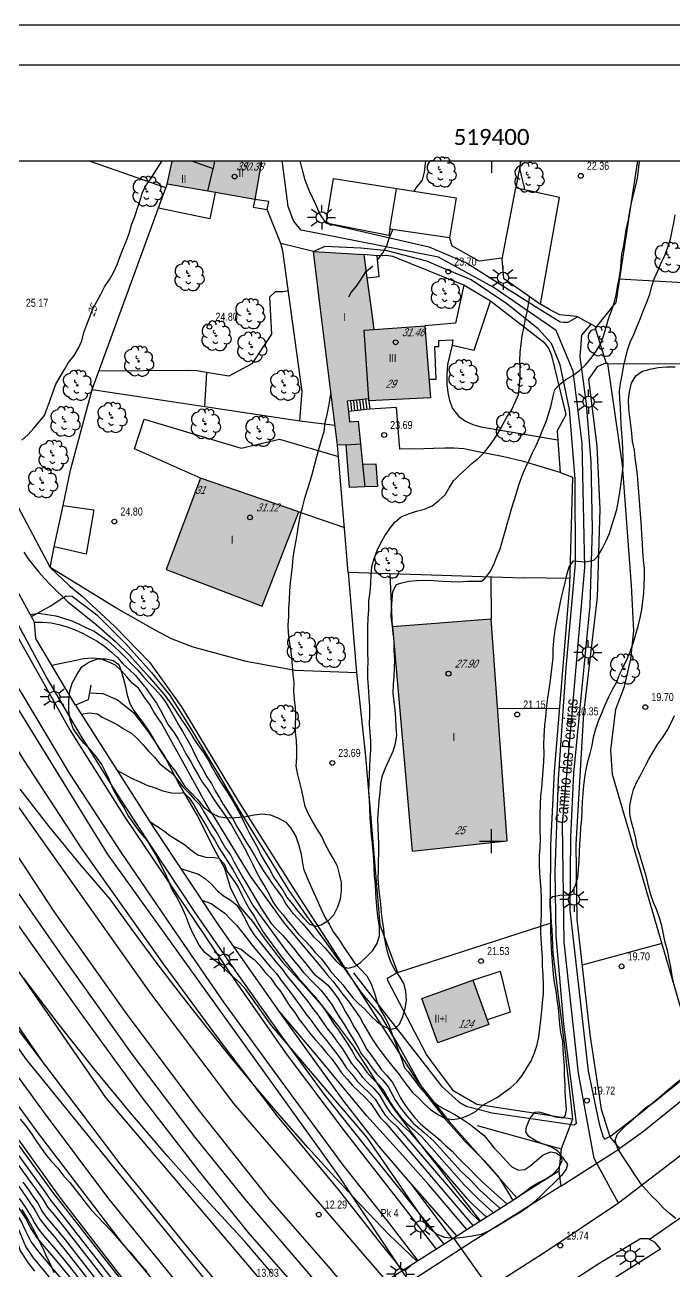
# Model space of a CAD drawing. Header units: millimetres. Extents: x 0 to 759000, y 0 to 594000.
# Drawn here: x 303104 to 384265, y 438301 to 594000 of the extents above; entities that cross this region are included whole.
import ezdxf
from ezdxf.enums import TextEntityAlignment as Align

# ---------------------------------------------------------------- set-up
doc = ezdxf.new("R2010")
doc.units = ezdxf.units.MM
doc.header["$LTSCALE"] = 0.05
doc.layers.get('0').update_dxf_attribs({"color": 250})
doc.styles.add('Legend', font='calibri.ttf')
doc.styles.get("Standard").update_dxf_attribs({"font": 'arial.ttf'})

# ---------------------------------------------------------------- blocks, each defined once
blk = doc.blocks.new('COTAP')
at = {"color": 0}
blk.add_circle((0, 0), 0.3, dxfattribs=at)
blk = doc.blocks.new('FAROLA')
at = {"color": 0}
for p, q in [((-0.71, 0), (-1.79, 0)), ((-1.26, 1.02), (-0.51, 0.49)), ((0, 0.71), (0, 1.51)), ((1.21, 0.98), (0.55, 0.45)), ((0.71, 0), (1.71, 0)), ((-1.3, -1.04), (-0.51, -0.48)), ((0, -0.71), (0, -1.51)), ((1.17, -1.04), (0.51, -0.49))]:
    blk.add_line(p, q, dxfattribs=at)
blk.add_circle((0, 0), 0.71, dxfattribs=at)
blk = doc.blocks.new('ARBOL')
at = {"color": 0}
blk.add_circle((0, 0), 0.0939, dxfattribs=at)
for centre, radius, start, end in [((-0.45, 1.37), 0.48, 359.2878, 173.6078), ((0.16, 1.55), 0.336, 23.1565, 160.4665), ((0.7, 1.41), 0.384, 301.578, 139.328), ((-0.9, 0.61), 0.852, 92.28, 254.58), ((-0.15, 0.51), 0.192, 119.14, 310.56), ((1.05, 0.46), 0.708, 319.8556, 114.7656), ((1.31, -0.4), 0.612, 235.5275, 62.0275), ((-0.89, -0.54), 0.888, 142.64, 266.54), ((-0.48, -1.08), 0.72, 213.78, 295.32), ((-0.06, -0.61), 0.336, 189.64, 323.88), ((0.48, -1), 0.852, 224.67, 0.24)]:
    blk.add_arc(centre, radius, start, end, dxfattribs=at)

msp = doc.modelspace()

# ---------------------------------------------------------------- hatches: boundary and pattern name
at = {"true_color": 0xafafaf}
for points in [[(332694, 577000), (321549, 577000), (321492, 576760), (320882, 574090), (325992, 573210), (331842, 572200), (332652, 576760)], [(339182, 565690), (340032, 558820), (342172, 541480), (343272, 541550), (343682, 536220), (345602, 536290), (347182, 536340), (346962, 539170), (345322, 539110), (345072, 541670), (344782, 544490), (343702, 544420), (343562, 545690), (343412, 546990), (343792, 547030), (344172, 547070), (344562, 547110), (344942, 547150), (345322, 547190), (345702, 547230), (346102, 547280), (346122, 547020), (353792, 547420), (353322, 553650), (353122, 556400), (346742, 555960), (346352, 558820), (345872, 562380), (345472, 565320)], [(325062, 537350), (320782, 525940), (332772, 521360), (337342, 533180)], [(351502, 490770), (363412, 492060), (361412, 519740), (349072, 518790)], [(359102, 474660), (360882, 469710), (361102, 469100), (354712, 466810), (352722, 472370)]]:
    msp.add_hatch(color=253, dxfattribs=at).paths.add_polyline_path(points, flags=0)

# ---------------------------------------------------------------- linework, layer by layer
for points in [[(0, 594000), (759000, 594000), (759000, 3), (0, 3)], [(18993, 589000), (754000, 589000), (754000, 67319), (18993, 67319)]]:
    msp.add_lwpolyline(points, close=True)
for points in [[(36452, 577000), (736452, 577000)], [(361452, 577000), (361452, 575500)], [(361452, 490500), (361452, 493500)], [(359952, 492000), (362952, 492000)]]:
    msp.add_lwpolyline(points)
for points, elevation in [([(321012, 428380), (320362, 429220), (307032, 446320), (306342, 447140), (305782, 448020), (292162, 466730), (291572, 467600), (290922, 468460), (274892, 490590), (274232, 491450), (273612, 492330), (262672, 508680), (262062, 509540), (261472, 510450), (246002, 534630), (245432, 535530), (244932, 536480), (235892, 552900), (235402, 553810), (234922, 554770), (227552, 570740), (227082, 571720), (226652, 572690), (224815, 577000)], 15000), ([(302722, 542100), (303522, 542840), (304232, 543620), (304872, 544410), (305552, 545200), (305902, 546110), (306242, 547110), (306592, 548070), (306972, 549100), (307502, 550030), (308052, 550960), (308572, 551840), (309252, 552690), (309802, 553610), (310222, 554510), (310492, 555560), (310862, 556590), (311232, 557540), (311612, 558530), (312092, 559450), (312582, 560370), (313052, 561270), (313682, 562210), (314192, 563070), (314622, 564050), (314992, 564980), (315362, 565940), (315762, 566940), (316142, 567960), (316442, 569030), (316842, 570060), (317192, 571110), (317502, 572090), (317792, 573100), (318302, 574010), (318892, 574870), (319412, 575740), (319972, 576580), (320260, 577000)], 25000), ([(349152, 517840), (349142, 517950), (349042, 518890), (348912, 520060), (348932, 521100), (349012, 522160), (349122, 523230), (349552, 524080), (350052, 524260), (351082, 524520), (352082, 524590), (353162, 524620), (354222, 524600), (355272, 524480), (356352, 524440), (357392, 524430), (358412, 524490), (359132, 524490), (360182, 524480), (360612, 524820), (361242, 525610), (361712, 526600), (362112, 527570), (362522, 528550), (362812, 529600), (363122, 530600), (363402, 531620), (363682, 532640), (363992, 533650), (364322, 534690), (364602, 535680), (364892, 536640), (365272, 537700), (365672, 538680), (366152, 539620), (366572, 540550), (367012, 541450), (367472, 542480), (367862, 543470), (368282, 544440), (368622, 545480), (368902, 546450), (369102, 547430), (369372, 548440), (369932, 549070), (370732, 549690), (371612, 550200), (372442, 550810), (373182, 551530), (373902, 552350), (374532, 553230), (375102, 554200), (375472, 555260), (375782, 556220), (376082, 557260), (376452, 558270), (376762, 559290), (377022, 560290), (377182, 561290), (377392, 562270), (377572, 563320), (377642, 564350), (377752, 565360), (377992, 566450), (378152, 567540), (378332, 568650), (378572, 569630), (378732, 570720), (378932, 571790), (379172, 572780), (379432, 573790), (379692, 574840), (379832, 575860), (379922, 576960), (379928, 577000)], 22000), ([(351772, 573220), (352162, 573810), (352812, 574590), (353062, 575610), (353232, 577000)], 24000), ([(365622, 573380), (365522, 573870), (365252, 574850), (365042, 575900), (365052, 576920), (365052, 577000)], 23000), ([(357612, 457400), (357632, 457400), (358592, 457760), (359502, 458270), (360282, 458990), (361192, 459470), (362132, 460000), (362982, 460630), (363842, 461220), (364612, 461910), (365272, 462730), (365832, 463630), (366402, 464580), (366812, 465560), (367152, 466560), (367352, 467570), (367472, 468610), (367602, 469710), (367742, 470800), (367812, 471850), (367932, 472930), (367952, 474000), (367912, 475330), (367812, 476380), (367802, 477420), (367702, 479230), (367612, 480550), (367622, 481580), (367682, 482690), (367682, 483750), (367672, 484850), (367652, 485970), (367582, 487030), (367492, 488030), (367422, 489090), (367452, 490180), (367502, 491230), (367552, 492310), (367532, 493340), (367522, 494400), (367542, 495480), (367552, 496540), (367622, 497680), (367742, 498670), (367802, 499760), (367882, 500840), (367982, 501910), (368002, 502970), (367992, 504040), (368022, 505120), (368122, 506500), (368222, 507520), (368322, 508580), (368422, 509600), (368592, 510710), (368762, 511810), (368902, 512850), (369042, 513880), (369132, 514970), (369132, 516040), (369232, 517050), (369362, 518140), (369512, 519120), (369722, 520220), (369922, 521260), (370152, 522310), (370402, 523280), (370652, 524320), (370872, 525300), (371142, 526290), (371702, 527030), (372152, 526980), (373202, 526920), (374232, 527130), (374722, 527610), (375272, 528520), (375732, 529450), (376172, 530440), (376502, 531460), (376802, 532480), (377092, 533460), (377312, 534560), (377492, 535620), (377652, 536730), (377792, 537810), (377912, 538840), (377912, 539870), (377862, 540950), (377802, 542000), (377732, 543010), (377642, 544060), (377612, 545060), (377572, 546180), (377482, 547240), (377452, 548250), (377562, 549260), (377782, 550260), (377922, 551290), (378172, 552320), (378452, 553370), (378792, 554360), (379232, 555320), (379662, 556370), (380072, 557350), (380442, 558360), (380872, 559350), (381232, 560340), (381482, 561340), (381812, 562340), (382212, 563290), (382632, 564260), (383092, 565190), (383482, 566230), (383822, 567230), (384032, 568260), (384222, 569270), (384392, 570270)], 21000), ([(347192, 564640), (347822, 565430), (348342, 566390), (348662, 567370), (349072, 568310), (349112, 568420)], 24000), ([(343592, 560010), (343912, 560570), (344572, 561360), (345152, 562230), (345732, 563170), (345762, 563200), (346502, 563830), (346582, 563920)], 24000), ([(344572, 476530), (345042, 476870), (345842, 477600), (346552, 478330), (347152, 479210), (347442, 480240), (347432, 481320), (347272, 482360), (347142, 483370), (347052, 484400), (346982, 485520), (346932, 486630), (346822, 487700), (346762, 488720), (346722, 489720), (346662, 490730), (346542, 491730), (346452, 492780), (346352, 493890), (346272, 494960), (346222, 496040), (346182, 497150), (346102, 498230), (346132, 499250), (346192, 500270), (346212, 501290), (346272, 502320), (346352, 503400), (346342, 504500), (346262, 505580), (346182, 506640), (346212, 507770), (346212, 508810), (346142, 510000), (346062, 511340), (345992, 512350), (345992, 513440), (346002, 514510), (345982, 515540), (345982, 516610), (345962, 517690), (345972, 518810), (346022, 519880), (346092, 520980), (346122, 522050), (346252, 523150), (346362, 524210), (346392, 525300), (346472, 526350), (346752, 527340), (347162, 528350), (347582, 529290), (348102, 530160), (348742, 531100), (349372, 531890), (350132, 532530), (351062, 532920), (352052, 533260), (353082, 533500), (354002, 533920), (354852, 534560), (355632, 535300), (356152, 536160), (356702, 537050), (357422, 537790), (358222, 538510), (358992, 539220), (359812, 539870), (360542, 540600), (361192, 541410), (361792, 542300), (362362, 543150), (362842, 544080), (363352, 544990), (363952, 545870), (364402, 546850), (364822, 547820), (364952, 548930), (365032, 549970), (365022, 550980), (364972, 552020), (365022, 553080), (365132, 554160), (365252, 555150), (365482, 556170), (365672, 557270), (365922, 558330), (366122, 559360), (366222, 560070)], 23000), ([(370192, 452640), (370162, 452810), (369742, 453280), (368862, 453820), (367902, 454150), (366972, 454590), (366102, 455100), (365722, 455710), (365832, 456330), (366212, 457320), (366862, 458160), (367352, 458200), (368392, 457920), (369392, 457590), (370432, 457460), (370682, 457760), (370802, 458490), (370732, 459550), (370642, 460650), (370632, 461660), (370582, 462740), (370572, 463850), (370462, 464920), (370392, 465970), (370362, 467030), (370122, 468090), (369992, 469150), (369902, 470170), (369802, 471170), (369652, 472250), (369542, 473330), (369312, 474370), (369192, 475390), (369102, 476490), (369002, 477520), (368932, 478570), (368912, 479680), (368862, 480680), (368852, 481780), (368842, 482860), (368792, 483860), (368752, 484870), (369092, 485100), (369962, 485250), (370962, 485320), (371562, 485760), (371942, 486470), (372222, 487510), (372332, 488520), (372402, 489610), (372422, 490650), (372502, 491670), (372562, 492730), (372622, 493730), (372712, 494800), (372782, 495870), (372812, 496970), (372892, 497980), (373002, 498990), (373122, 499990), (373272, 500990), (373502, 501990), (373762, 502960), (374022, 503950), (374202, 504990), (374502, 506030), (374832, 507030), (375232, 508020), (375662, 509030), (376112, 510060), (376612, 511040), (377092, 511940), (377472, 512940), (377972, 513930), (378432, 514860), (378822, 515800), (379192, 516860), (379472, 517890), (379782, 518890), (380022, 519910), (380252, 520980), (380372, 521990), (380472, 523010), (380532, 524040), (380582, 525040), (380552, 526100), (380442, 527180), (380362, 528210), (380312, 529240), (380242, 530270), (380182, 531280), (380112, 532360), (380042, 533400), (379932, 534520), (379862, 535640), (379792, 536660), (379682, 537730), (379552, 538790), (379412, 539850), (379312, 540860), (379082, 541960), (378972, 542980), (378872, 544050), (378752, 545050), (378612, 546040), (378562, 547100), (378672, 548170), (378942, 549260), (379492, 550170), (380252, 550700), (381242, 550980), (382272, 551200), (383302, 551280), (384382, 551300)], 20000), ([(340902, 482010), (341002, 482070), (341722, 482830), (342212, 483800), (342542, 484800), (342672, 485830), (342672, 486860), (342442, 487900), (342172, 488880), (341682, 489810), (341162, 490730), (340642, 491620), (340212, 492610), (339642, 493530), (339072, 494510), (338562, 495400), (338162, 496360), (337942, 497360), (337712, 498360), (337492, 499340), (337212, 500360), (337032, 501380), (337092, 502500), (337112, 503560), (337062, 504580), (336942, 505600), (336942, 506600), (336972, 507630), (336922, 508680), (336802, 509720), (336742, 510770), (336762, 511850), (336662, 512860), (336542, 513860), (336462, 514980), (336362, 515990), (336172, 516990), (336062, 518010), (336022, 519010), (336102, 520090), (336092, 521110), (336172, 522150), (336232, 523240), (336292, 524280), (336422, 525280), (336562, 526370), (336642, 527410), (336792, 528490), (337002, 529570), (337182, 530580), (337342, 531690), (337552, 532770), (337832, 533860), (338112, 534890), (338442, 535970), (338762, 537000), (339062, 537990), (339342, 539100), (339612, 540060), (339872, 541130), (340192, 542170), (340502, 543210), (340642, 544280), (340882, 545310), (341092, 546370), (341282, 547360), (341372, 547930)], 24000), ([(321412, 429160), (306612, 448180), (291992, 468260), (274522, 492270), (262692, 510030), (245792, 536460), (245072, 537760)], 14000), ([(302952, 528140), (303522, 527310), (304162, 526460), (304832, 525630), (305532, 524880), (306252, 524100), (307062, 523310), (307792, 522590), (308522, 521890), (308832, 521630), (312022, 519070), (314422, 516960), (316202, 515220), (318642, 512510), (320532, 510330), (321532, 508960), (322642, 507260), (323112, 506610), (323692, 505700), (324242, 504810), (324802, 503910), (325442, 503090), (326012, 502160), (326512, 501230), (327002, 500350), (327572, 499420), (328152, 498570), (328702, 497710), (329212, 496800), (329762, 495830), (330162, 495060)], 24000), ([(303802, 520340), (304832, 520490), (305872, 520320), (306952, 520160), (307942, 519870), (308962, 519530), (309902, 519130), (310802, 518650), (311772, 518250), (312592, 517670), (313422, 517070), (314252, 516350), (314992, 515670), (315692, 514950), (316472, 514130), (317242, 513380), (317912, 512530), (318642, 511770), (319382, 511010), (320042, 510240), (320712, 509340), (321252, 508440), (321812, 507450), (322302, 506550), (322832, 505680), (323392, 504720), (323872, 503830), (324352, 502860), (324842, 501900), (325352, 501020), (325852, 500070), (326422, 499230), (326892, 498320), (327442, 497420), (327942, 496550), (328572, 495580), (328962, 494970)], 23000), ([(304322, 519380), (305352, 519360), (306372, 519290), (307362, 519080), (308392, 518800), (309382, 518430), (310312, 518020), (311222, 517490), (312132, 517020), (313052, 516380), (313912, 515620), (314692, 514970), (315402, 514150), (316122, 513460), (316922, 512720), (317652, 511860), (318292, 511050), (318912, 510140), (319542, 509260), (320062, 508370), (320572, 507430), (321032, 506530), (321672, 505670), (322282, 504740), (322782, 503840), (323222, 502930), (323802, 502020), (324282, 501140), (324822, 500230), (325322, 499360), (325932, 498530), (326502, 497570), (327102, 496680), (327752, 495770), (328292, 494960)], 22000), ([(348772, 468550), (348852, 468520), (349422, 468660), (349932, 469160), (350372, 470090), (350662, 471120), (350802, 472160), (350712, 473260), (350462, 474230), (349952, 475150), (349332, 475960), (348872, 476900), (348522, 477880), (348272, 478920), (348072, 479960), (347962, 481070), (347822, 482090), (347692, 483110), (347602, 484180), (347472, 485170), (347362, 486260), (347272, 487370), (347302, 488380), (347322, 489460), (347352, 490540), (347332, 491590), (347322, 492730), (347272, 493750), (347242, 494820), (347292, 495900), (347402, 497050), (347532, 498110), (347622, 499220), (347812, 500240), (348222, 501260), (348692, 502280), (349162, 503240), (349442, 504220), (349622, 505240), (349532, 506250), (349482, 507340), (349382, 508410), (349262, 509450), (349162, 510520), (349192, 511560), (349262, 512570), (349302, 513640), (349352, 514710), (349282, 515820), (349272, 516520)], 22000), ([(312522, 514780), (311502, 514870), (310492, 514780), (306472, 513970)], 21000), ([(315122, 513350), (314432, 514020), (313512, 514440), (312562, 514780), (312522, 514780)], 21000), ([(326432, 495550), (325622, 496870), (320182, 506770), (319822, 507320), (319242, 508170), (318712, 509080), (318102, 509910), (317872, 510240), (317312, 511120), (316532, 511770), (315862, 512540), (315182, 513300), (315122, 513350)], 21000), ([(310132, 507880), (311142, 508050), (312182, 507920), (312762, 507490), (313702, 507070), (314632, 506580), (315502, 506000), (316412, 505510), (317162, 504810), (317862, 504080), (318572, 503280), (319302, 502520), (319942, 501740), (320722, 501100), (321572, 500480), (322192, 499670), (322862, 498810), (323582, 498040), (324262, 497270), (324992, 496560), (325492, 495680), (326012, 494780), (326602, 493820), (327172, 492950), (327662, 492010), (328182, 491150), (328822, 490290), (329272, 489380), (329772, 488500), (330262, 487580), (330812, 486710), (332692, 483550), (333352, 482570), (333912, 481710), (334622, 480950), (335362, 480220), (336042, 479390), (336462, 478910), (336742, 478600), (337372, 477750), (338012, 476970), (338662, 476200), (339282, 475390), (340122, 474740), (340912, 474090), (341562, 473320), (342222, 472420), (342762, 471490), (343242, 470610), (343782, 469750), (344282, 468790), (344832, 467860), (345342, 466940), (345832, 466000), (346522, 465120), (347092, 464260), (347672, 463440), (348372, 462720), (349052, 461850), (349592, 460880), (350042, 459950), (350622, 459060), (351242, 458250), (351872, 457460), (352572, 456710), (353392, 456010), (354232, 455330), (355002, 454650), (355712, 453950), (356502, 453290), (357242, 452500), (357952, 451780), (358702, 451070), (359412, 450320), (360182, 449550), (363382, 446670)], 20000), ([(384542, 473210), (384242, 474170), (384012, 475190), (383852, 476280), (383662, 477280), (383432, 478340), (383162, 479360), (382932, 480380), (382752, 481420), (382432, 482440), (382092, 483400), (381702, 484360), (381342, 485330), (381072, 486390), (380862, 487370), (380562, 488330), (380262, 489320), (380002, 490310), (379662, 491300), (379472, 492330), (379232, 493380), (378922, 494390), (378742, 495380), (378712, 496470), (378932, 497490), (379192, 498460), (379602, 499430), (380132, 500370), (380622, 501320), (381122, 502280), (381642, 503170), (382192, 504080), (382802, 504930), (383382, 505840), (383902, 506790), (384312, 507730)], 19000), ([(314612, 500880), (316442, 499890), (317372, 499460), (318342, 499010), (319372, 498660), (320342, 498290), (321412, 498040), (322432, 498010), (322882, 498110), (323642, 497420), (324222, 496540), (324732, 495640), (325292, 494680), (325862, 493810), (326332, 492900), (326892, 492050), (327392, 491140), (329112, 488480), (331642, 483940), (335792, 478250), (336662, 477180), (337292, 476380), (337942, 475590), (339222, 474260), (340102, 473390), (340732, 472600), (341392, 471720), (341952, 470800), (342472, 469930), (343052, 469080), (343582, 468160), (344152, 467260), (344682, 466350), (345202, 465410), (345892, 464550), (346482, 463700), (347102, 462900), (347822, 462180), (348512, 461330), (349422, 459630), (350002, 458750), (350642, 457960), (351702, 456720), (353032, 455620), (354212, 454520), (357622, 450790), (358792, 449650), (359972, 448430), (362532, 446130)], 19000), ([(352112, 439520), (348662, 442810), (345232, 446400), (341852, 450030), (338522, 453710), (335242, 457440), (332022, 461210), (328842, 465030), (325722, 468890), (322662, 472790), (319642, 476740), (316692, 480720), (313782, 484750), (309912, 489240), (306152, 493830), (302512, 498510)], 12000), ([(326432, 495550), (331262, 487640), (335532, 481770), (340282, 476120), (340942, 475290), (341592, 474530), (342242, 473670), (342902, 472800), (343632, 471920), (345002, 469960), (345472, 469060), (346002, 468150), (346542, 467240), (347132, 466350), (347762, 465520), (348442, 464660), (349082, 463800), (349752, 463040), (350332, 462210), (350962, 461350), (351602, 460560), (352352, 459890), (353082, 459170), (353832, 458490), (354712, 457870), (355612, 457420), (356602, 457250), (357612, 457400)], 21000), ([(318752, 494420), (320432, 493330), (321242, 492740), (322172, 492120), (323042, 491580), (323852, 490930), (324742, 490310), (325722, 490030), (326802, 489990), (327362, 489910), (328012, 489190), (328392, 488240), (329162, 487150), (329772, 486280), (330222, 485290), (330702, 484400), (331182, 483510), (331752, 482650), (332312, 481700), (332932, 480620), (335122, 477590), (335952, 476610), (336582, 475790), (337232, 474990), (338322, 473770), (339282, 472690), (339892, 471880), (340562, 471020), (341132, 470120), (341692, 469250), (342322, 468410), (342882, 467520), (343472, 466660), (344032, 465760), (344572, 464820), (345262, 463990), (345872, 463150), (346542, 462360), (347262, 461640), (347982, 460810), (348802, 459320), (349382, 458430), (350032, 457660), (350832, 456740), (351832, 455910), (352712, 455080), (358002, 449090), (358872, 448230), (359762, 447320), (361682, 445590)], 18000), ([(328292, 494960), (328372, 494840), (328962, 493980), (329562, 492930), (330072, 492060), (330562, 491160), (331062, 490170), (331572, 489200), (332012, 488210), (332552, 487220), (333152, 486280), (333652, 485400), (334112, 484450), (334702, 483620), (335362, 482840), (336012, 481980), (336672, 481170), (337322, 480390), (338062, 479660), (338742, 478930), (339412, 478110), (340132, 477340), (340802, 476480), (341452, 475610), (342162, 474840), (342852, 474050), (343492, 473250), (344102, 472450), (344802, 471730), (345592, 471030), (346332, 470210), (347072, 469520), (347892, 468890), (348772, 468550)], 22000), ([(328962, 494970), (329122, 494720), (329612, 493850), (330172, 492910), (330712, 491980), (331252, 491130), (331792, 490230), (332362, 489280), (332912, 488370), (333462, 487520), (334062, 486630), (334682, 485830), (335272, 485000), (335782, 484120), (336382, 483280), (337082, 482480), (337862, 481680), (338522, 480880), (339182, 480080), (339932, 479400), (340662, 478630), (341332, 477830), (342022, 477020), (342772, 476340), (343502, 476150), (344322, 476350), (344572, 476530)], 23000), ([(330162, 495060), (330242, 494910), (330692, 493980), (331142, 493050), (331702, 492090), (332222, 491130), (332652, 490220), (333202, 489290), (333722, 488420), (334242, 487490), (334822, 486650), (335372, 485790), (335882, 484940), (336572, 484140), (337232, 483270), (337932, 482420), (338692, 481650), (339472, 481400), (340132, 481560), (340902, 482010)], 24000), ([(322602, 488590), (324812, 487880), (325662, 487330), (326412, 486650), (327122, 485850), (327912, 485200), (328772, 484680), (329592, 484000), (330162, 483160), (330682, 482230), (331162, 481290), (331722, 480370), (334462, 476930), (335252, 476040), (335862, 475210), (336512, 474380), (337422, 473290), (338472, 471990), (339062, 471170), (339722, 470320), (340322, 469430), (340922, 468580), (341592, 467740), (342182, 466890), (342802, 466060), (343372, 465180), (343952, 464230), (344642, 463420), (345272, 462590), (345972, 461820), (346712, 461110), (347442, 460280), (348182, 459000), (348752, 458120), (349432, 457370), (350292, 456470), (351222, 455650), (358372, 447380), (359242, 446510), (360832, 445050)], 17000), ([(325222, 484650), (326402, 484210), (327252, 483620), (328092, 483010), (328822, 482270), (329562, 481520), (330182, 480720), (330832, 479910), (331432, 479090), (333792, 476270), (334542, 475470), (335152, 474620), (335802, 473780), (336522, 472800), (337652, 471290), (338222, 470450), (338892, 469620), (339502, 468750), (340142, 467900), (340862, 467070), (341482, 466250), (342122, 465460), (342722, 464590), (343322, 463640), (344012, 462860), (344662, 462040), (345412, 461280), (346152, 460570), (346912, 459760), (347562, 458690), (348132, 457800), (348822, 457070), (349582, 456350), (358752, 445680), (359982, 444510)], 16000), ([(280082, 479910), (286232, 471420), (287012, 470250), (287702, 469060), (288572, 467910), (289472, 466770), (290302, 465630), (291092, 464510), (291872, 463340), (292672, 462140), (301032, 450590), (301932, 449460), (302772, 448290), (303552, 447110), (304342, 445940), (305002, 444740), (305872, 443640), (306792, 442570), (307442, 441800), (308312, 440720), (317312, 429150), (318612, 427550), (319012, 427030)], 18000), ([(329172, 478860), (330132, 478530), (330942, 477870), (331772, 477220), (332512, 476420), (333122, 475610), (333832, 474900), (334432, 474030), (335082, 473170), (335622, 472320), (336172, 471430), (336842, 470590), (337392, 469730), (338062, 468920), (338692, 468060), (339372, 467220), (340132, 466400), (340782, 465620), (341442, 464860), (342062, 464000), (342692, 463050), (343382, 462290), (344052, 461480), (344842, 460740), (345602, 460030), (346372, 459240), (346942, 458370), (347512, 457490), (348222, 456780), (359132, 443970)], 15000), ([(334032, 438010), (330602, 442000), (325732, 447270), (320962, 452630), (316292, 458080), (311722, 463620), (307262, 469240), (302912, 474940)], 13000), ([(358342, 443480), (353592, 449070), (350332, 452760), (345792, 457740), (339982, 464770), (334682, 471020)], 14000), ([(292332, 465200), (303982, 449200), (304692, 448230), (305342, 447270), (305932, 446270), (306702, 445380), (307462, 444450), (318752, 429960)], 16000), ([(384472, 444850), (383672, 445500), (382902, 446190), (382252, 446960), (381492, 447660), (380822, 448410), (380162, 449180), (377772, 452730), (377192, 453660), (376912, 454630), (377132, 455350), (377662, 455910), (378372, 456630), (379182, 457340), (379952, 458020), (380752, 458720), (381652, 459310), (382462, 460000), (383282, 460650), (384112, 461270), (384952, 461970)], 19000), ([(364782, 447560), (365592, 448200), (366412, 448820), (367322, 449370), (368212, 449830), (369112, 450410), (369852, 451200), (370282, 452130), (370192, 452640)], 20000), ([(296532, 450620), (296722, 450450), (297562, 449540), (298762, 448130), (299502, 447170), (300172, 446220), (300812, 445210), (301612, 443600), (301992, 442510), (302532, 440850), (303542, 439260), (304292, 438300)], 23000), ([(307452, 435990), (306882, 436680), (305812, 437980), (305002, 438950), (304192, 439960), (303222, 441390), (302612, 442870), (302142, 444000), (301342, 445490), (300642, 446550), (299952, 447560), (299182, 448590), (298082, 449920), (297392, 450690)], 22000), ([(298102, 450890), (298612, 450290), (299602, 449060), (300412, 447950), (301122, 446890), (301882, 445760), (302672, 444410), (303222, 443240), (303902, 441920), (304852, 440670), (305722, 439610), (306502, 438680)], 21000), ([(299012, 450830), (299142, 450670), (300022, 449530), (300862, 448340), (301602, 447220), (302422, 446030), (303202, 444820), (303842, 443610), (304582, 442460), (304882, 442110)], 20000), ([(357102, 442690), (352862, 447570), (350452, 450270)], 13000), ([(318002, 429540), (307882, 442590), (307232, 443390), (306532, 444220), (305812, 445050), (305232, 445890), (304712, 446820), (304112, 447700), (303522, 448560), (302882, 449420)], 17000), ([(316652, 428670), (308732, 438860), (308002, 439760), (307232, 440690), (306472, 441590), (305682, 442510), (304922, 443410), (304302, 444370), (303772, 445380), (303122, 446390), (302442, 447380)], 19000), ([(356752, 442360), (356702, 442430)], 20000), ([(365392, 430260), (356752, 442360)], 20000), ([(304882, 442110), (305502, 441370), (306442, 440270), (307352, 439190), (308282, 438080), (309162, 436990), (309692, 436300), (315782, 428350), (315832, 428290)], 20000), ([(306502, 438680), (306582, 438590), (307582, 437380), (308852, 435800), (313962, 429230)], 21000)]:
    msp.add_lwpolyline(points, dxfattribs=dict(elevation=elevation))
at = {"flags": 128}
for points in [[(225167, 577000), (225272, 576760), (225962, 575170), (231872, 562510), (233762, 558820), (237402, 551720), (242852, 541310), (249022, 530900), (255842, 520030), (270962, 498860), (281852, 484180), (294262, 465840), (307482, 447500), (318292, 433460), (326272, 423120)], [(228065, 577000), (228172, 576760), (232422, 567180), (236412, 558820), (238682, 554060), (245892, 540380), (252272, 529940), (256332, 523590), (261672, 515510), (267312, 507340), (272952, 499490), (280372, 489020), (287512, 479060), (296612, 466700), (304682, 455610), (315292, 441700), (322582, 433010), (329482, 425160)], [(230686, 577000), (230792, 576760), (235142, 566810), (238912, 558820), (239502, 557550), (245522, 546400), (251252, 536500), (257252, 526570), (264192, 516260), (272842, 503360), (283452, 488400), (295122, 472250), (305512, 458060), (313562, 447340), (321272, 437880), (330482, 427170), (331272, 426300)], [(235108, 577000), (235212, 576760), (240022, 565640), (243412, 558820), (246012, 553590), (251082, 543770), (257752, 532530), (264752, 521760), (271682, 511100), (278952, 500690), (286472, 490090), (293692, 480120), (300442, 470860), (305672, 463930)], [(305672, 463930), (294652, 479980), (286812, 492190), (279762, 503470), (271882, 516830), (265412, 528590), (259682, 539760), (254412, 550690), (250602, 558820), (249802, 560510), (245022, 571890), (242952, 576760), (242850, 577000)], [(250685, 577000), (250782, 576760), (251472, 575060), (257452, 561360), (258632, 558820), (263012, 549400), (268562, 538070), (274372, 527540), (281062, 515340), (287902, 503790), (294732, 492930), (302222, 481570), (309982, 470670), (317622, 460130), (324842, 450780), (330952, 443220), (337742, 435440), (340492, 432150)], [(253503, 577000), (253602, 576760), (255902, 571150), (261142, 558820), (262622, 555340), (267532, 545430), (272262, 535920), (277332, 526510), (284462, 514060), (292022, 501320), (300022, 488750), (307722, 477690), (316582, 465250), (324422, 454910), (330802, 447040), (338092, 438540), (342492, 433420)], [(255735, 577000), (255842, 576760), (261062, 564990), (263902, 558820), (267022, 552020), (273102, 539370), (280122, 526230), (288282, 512510), (297022, 497990), (306822, 483100), (315772, 470470), (324732, 458540), (333672, 447260), (341012, 438880), (344512, 434700)], [(271398, 577000), (271492, 576760), (272132, 575140), (276602, 564370), (278872, 558820), (280612, 554530), (285332, 544170), (290952, 532360), (296722, 520920), (302702, 510420), (308632, 500530), (315092, 490660), (322042, 480440), (327922, 471910), (335102, 462080), (342882, 451510), (348532, 444430), (352232, 439600)], [(274276, 577000), (274372, 576760), (277712, 568390), (281712, 558820), (283532, 554460), (289682, 541080), (296462, 527620), (303202, 515710), (308752, 505860), (315522, 495130), (324302, 482120), (329562, 474320), (335872, 465290), (343272, 455470), (349942, 446960), (354512, 441040)], [(355502, 441670), (350882, 447400), (346162, 453310), (340512, 460400), (335022, 467960), (329852, 475250), (324492, 482980), (318762, 491580), (314732, 497810), (309992, 505430), (305812, 512520), (301402, 520730), (297322, 528800), (292372, 538930), (287792, 548460), (283272, 558820), (282452, 560690), (277762, 572010), (275892, 576760), (275798, 577000)], [(309412, 509010), (304462, 517350), (304322, 519380), (300232, 526850), (294812, 538380), (289362, 549860), (285442, 558820), (285272, 559220), (282962, 564990), (278122, 576760), (278023, 577000)], [(282153, 577000), (282262, 576760), (282732, 575720), (287862, 563670), (289862, 558820), (291082, 555870), (294882, 547570), (306252, 526190), (308692, 523930), (310262, 522610), (314362, 518830), (318672, 514360), (322682, 508800), (329802, 496990), (336582, 486240), (341262, 479020), (352162, 462030), (356132, 456980), (364592, 447440)], [(320712, 573640), (311772, 576760), (311087, 577000)], [(331842, 572200), (325992, 573210), (320882, 574090), (321492, 576760), (321549, 577000)], [(323950, 577000), (324642, 576760), (326622, 576080)], [(326824, 577000), (326772, 576760), (326622, 576080)], [(332694, 577000), (332652, 576760), (331842, 572200)], [(340752, 569230), (339982, 570380), (339462, 571580), (338702, 573240), (338142, 574600), (337762, 576000), (337528, 577000)], [(365130, 577000), (365082, 576760), (364462, 573640)], [(379678, 577000), (379642, 576760), (376962, 559320), (376562, 558820), (374402, 556130), (375772, 551700)], [(325992, 573210), (326622, 576080)], [(341702, 574830), (357002, 572380), (356182, 567380), (348722, 568480), (348612, 567700), (340752, 569230), (341702, 574830)], [(311512, 548450), (315302, 558820), (320882, 574090)], [(326882, 573060), (326222, 569780), (319792, 571110)], [(348722, 568480), (349542, 573480)], [(367562, 559130), (369942, 572440), (364442, 573640), (362722, 564750), (362922, 562370), (367562, 559130)], [(333412, 570950), (333612, 571950), (331842, 572200), (331642, 571220), (333412, 570950)], [(311512, 548450), (337492, 544550), (337782, 548180), (336312, 558820), (335352, 565780), (335082, 566690), (333412, 570950)], [(340752, 569230), (353592, 566290), (355202, 565610), (358322, 564290), (366952, 558820), (370002, 556890), (370422, 556870), (371032, 556850), (372182, 557520)], [(356182, 567380), (356492, 566390)], [(344172, 475570), (355202, 461390), (357342, 459460), (358262, 458920), (361522, 458080), (371792, 456560), (372072, 456770), (370492, 469170), (369522, 480170), (369402, 488250), (369822, 499780), (370762, 513680), (371932, 526720), (371912, 537240), (371182, 545970), (370002, 551530), (368932, 554200), (367292, 556040), (363782, 558820), (363372, 559140), (358892, 562170), (355202, 563710), (353372, 564470), (348382, 565770), (345122, 566090), (340592, 566310), (339182, 565690), (335082, 566690)], [(339182, 565690), (345472, 565320)], [(345472, 565320), (345872, 562380), (346352, 558820), (346742, 555960), (353122, 556400), (353322, 553650), (353792, 547420), (346122, 547020), (346102, 547280), (345702, 547230), (345322, 547190), (344942, 547150), (344562, 547110), (344172, 547070), (343792, 547030), (343412, 546990), (343562, 545690), (343702, 544420), (344782, 544490), (345072, 541670), (345322, 539110), (346962, 539170), (347182, 536340), (345602, 536290), (343682, 536220), (343272, 541550), (342172, 541480), (340032, 558820), (339182, 565690)], [(345872, 562380), (347402, 562570), (347142, 565140), (345472, 565320)], [(357992, 561500), (349102, 565080), (348272, 565200), (347142, 565140)], [(359902, 564470), (356492, 566390)], [(362712, 564850), (359902, 564470)], [(402252, 560830), (377412, 562230)], [(336042, 560790), (335392, 560670), (334402, 560660), (333702, 559980), (333932, 555350), (331492, 551670), (328602, 550130), (325821, 550569)], [(353622, 549740), (354532, 549740), (354372, 553810), (354862, 553810), (354862, 554590), (356612, 554660), (356502, 553980), (359282, 553380), (361332, 559480), (357992, 561500), (356952, 556740), (353122, 556400)], [(369632, 543260), (370762, 545310), (368972, 552700), (368552, 553660), (368132, 554200), (361332, 559480)], [(372102, 557560), (369962, 557770), (368902, 558330), (367562, 559130)], [(374502, 556260), (372102, 557560)], [(346102, 547280), (345512, 555870), (346742, 555960)], [(373862, 556610), (372692, 555220), (372472, 552520), (373272, 546640), (373872, 539430), (374042, 530990), (373732, 521460), (371672, 500500), (371322, 492510), (371242, 483400), (373542, 463290), (374912, 456690), (375392, 455040), (375562, 454780), (376222, 455120)], [(356502, 553980), (355952, 551560), (355872, 550260), (355862, 549110), (355972, 548070), (356192, 547080), (356562, 546090), (357332, 545130), (358192, 544480), (359112, 544060), (360112, 543790), (369722, 542150)], [(376002, 551699), (375772, 551700), (375492, 551640), (374662, 551280), (373552, 549750), (374622, 541360), (374962, 533480), (374632, 522510), (372932, 507960), (371972, 491580), (372102, 482290), (373742, 467870), (375142, 458540), (376222, 455120), (376512, 455340), (380332, 458220), (384422, 461720), (387082, 463780)], [(376002, 551699), (400012, 551600), (400862, 551613)], [(387082, 463780), (385552, 469610), (376562, 500350), (376372, 503380), (376982, 508490), (378062, 511360), (378842, 514760), (379252, 518280), (378942, 523980), (377832, 539050), (376002, 551699)], [(325821, 550569), (324612, 550760), (323412, 550820), (312342, 550730)], [(325821, 550569), (325572, 546340)], [(307892, 533960), (308802, 538390), (311512, 548450)], [(343792, 547030), (343942, 545730)], [(344172, 547070), (344322, 545770)], [(344562, 547110), (344702, 545810)], [(344942, 547150), (345092, 545850)], [(345322, 547190), (345472, 545890)], [(345702, 547230), (345852, 545930)], [(346122, 547020), (346232, 545980), (345852, 545930)], [(343942, 545730), (343562, 545690)], [(344322, 545770), (343942, 545730)], [(344702, 545810), (344322, 545770)], [(345092, 545850), (344702, 545810)], [(345472, 545890), (345092, 545850)], [(345852, 545930), (345472, 545890)], [(370042, 538080), (365442, 539450), (362992, 540030), (359572, 540710), (357972, 541050), (356762, 541100), (355602, 541100), (354172, 541070), (352992, 541050), (349962, 541010), (349572, 546220), (346232, 545980)], [(325062, 537350), (316792, 541030), (318032, 544760), (330122, 541130), (334952, 542230), (342292, 540060)], [(337492, 544550), (341862, 544000)], [(369632, 543260), (370042, 538080)], [(343512, 525620), (342172, 541480)], [(343272, 541550), (345072, 541670)], [(450982, 541200), (451362, 540930), (451812, 540320), (452002, 539550), (451752, 538780), (441792, 525320), (429592, 509170), (418192, 494850), (411322, 486360), (406052, 480100), (406892, 478910), (406982, 478610), (406772, 478040), (406172, 477700), (405672, 477740), (404202, 478140), (400512, 473980), (394372, 467710), (389802, 463400), (384762, 459220), (380442, 455750), (377462, 453630), (376222, 455120)], [(345322, 539110), (345602, 536290)], [(325062, 537350), (320782, 525940), (332772, 521360), (337342, 533180), (325062, 537350)], [(370042, 538080), (371582, 537480), (371202, 523960), (369262, 500710), (368802, 491500), (368782, 484390), (368916, 481808)], [(307892, 533960), (311742, 533410), (310762, 527890), (306772, 528770), (307892, 533960)], [(337342, 533180), (343042, 531200)], [(344572, 513050), (336902, 513340), (330772, 514460), (324152, 516240), (321422, 517300), (319372, 518370), (314452, 521170), (306252, 526190), (306772, 528770)], [(343512, 525620), (355202, 525250), (365402, 524920)], [(343512, 525620), (344572, 513050)], [(349072, 518790), (348772, 525450)], [(361372, 525050), (361412, 519740)], [(371232, 524850), (365402, 524920)], [(303932, 520090), (306332, 521410), (307492, 522230), (308262, 522670), (309032, 522640), (312082, 520290), (315682, 516710), (318932, 513080), (321162, 510300), (323342, 506900), (325502, 503300), (327542, 499930), (329722, 496160), (331682, 492970), (333782, 489630), (336032, 485970), (338262, 482740), (340622, 479480), (342582, 476720), (345162, 473100), (347552, 470250), (350052, 466040), (353192, 460450), (355712, 457190), (358102, 454530), (360612, 452020), (362232, 450190), (363332, 448460), (364102, 447130)], [(351502, 490770), (363412, 492060), (361412, 519740), (349072, 518790), (351502, 490770)], [(345832, 455020), (333942, 468990), (330742, 473480), (329982, 474300), (329152, 475050), (328312, 475800), (327252, 476770), (326412, 477440), (325582, 478110), (324892, 479010), (324202, 480360), (323742, 481340), (323212, 482690), (322672, 483890), (322052, 485090), (321442, 486140), (321062, 487120), (320602, 488090), (320062, 489140), (319532, 490270), (318912, 491240), (318382, 492140), (317472, 493190), (316782, 494170), (316022, 495210), (315412, 496340), (314802, 497310), (314182, 498440), (313652, 499720), (313192, 500690), (312732, 501590), (311962, 502640), (311282, 503470), (310522, 504210), (309762, 505190), (309152, 506090), (308762, 507210), (308602, 508340), (308592, 509550), (308732, 510750), (309032, 511740), (309622, 512870), (310212, 513780), (311112, 514390), (312172, 514780), (313222, 514790), (314132, 514580), (314842, 514080), (315102, 513440), (315382, 512410), (315662, 511290), (315872, 510260), (316222, 509230), (316742, 508350), (317462, 507360), (318142, 506430), (318742, 505550), (319352, 504500), (319932, 503480), (320462, 502620), (321172, 501660), (321902, 500750), (322492, 499830), (323102, 498840), (323882, 498050), (324682, 497210), (325442, 496290), (326392, 495570), (327312, 495110), (328402, 494940), (329462, 494990), (330732, 495110), (331752, 495310), (332752, 495440), (333802, 495320), (334792, 494900), (335712, 494410), (336352, 493660), (336992, 492610), (337312, 491650), (337582, 490570), (337752, 489570), (337932, 488570), (338372, 487420), (338822, 486490), (339232, 485580), (339632, 484630), (340092, 483600), (340602, 482510), (341132, 481640), (341702, 480640), (342392, 479670), (342942, 478800), (343592, 477840), (344292, 476830), (345012, 476070), (345862, 475200), (346402, 474170), (346802, 473020), (347112, 472020), (347492, 471070), (348102, 470010), (348582, 469060), (348992, 467980), (349392, 466900), (349822, 465840), (350212, 464700), (350572, 463700), (351022, 463190), (352552, 461160), (353352, 460300), (354042, 459560), (354892, 458910), (355882, 458360), (356842, 457850), (357722, 457330), (358732, 456660), (359572, 455990), (360522, 455250), (361182, 454410), (361792, 453610), (362562, 452870), (363292, 452070), (363962, 451330), (364822, 450900), (365622, 450980), (366212, 451420), (367062, 452130), (367912, 452820), (368862, 453190), (369542, 453060), (370332, 452550), (370922, 451620), (370782, 451030), (370192, 450260), (369342, 449430), (368472, 448590), (367712, 447810), (366832, 446950), (365932, 446250), (364912, 445550), (363922, 444980), (362952, 444350), (361962, 443790), (361072, 443280), (360132, 442870), (359012, 442650), (357902, 442490), (356782, 442360), (355612, 442480), (354652, 442880), (353782, 443520), (345832, 455020)], [(344572, 513050), (345632, 503070), (346322, 495380), (347482, 481580), (349702, 475610)], [(311342, 511520), (311032, 509680), (309412, 509010)], [(311182, 510550), (312862, 510470), (314672, 509660), (316692, 508080), (318552, 505630), (320552, 502640), (322452, 499010), (324682, 495120), (326692, 491200), (328062, 488640), (328762, 486280), (329992, 483810), (331542, 481990), (333282, 479570), (335322, 476880), (337932, 474060), (340172, 471520), (342172, 469030), (344192, 466370), (345952, 463640), (347442, 461230), (349202, 458600), (351062, 456110), (352792, 453800), (354842, 451210), (356612, 448900), (358352, 446700), (359952, 444660), (360042, 444550)], [(309412, 509010), (319182, 493740), (327272, 481570), (335532, 469800), (342942, 459510), (347342, 453880), (351372, 449200), (356512, 442310)], [(362212, 508650), (369922, 508580)], [(301422, 504614), (302942, 502170), (310132, 491130), (315362, 483810), (320462, 476560), (327362, 467220), (334662, 457660), (342282, 448490), (347762, 441490), (350302, 438370)], [(368916, 481808), (368962, 480930), (369122, 478030), (370562, 466430), (370822, 464050), (371352, 459300), (371532, 457690), (371572, 457270), (359602, 459120), (356722, 460790), (355202, 462840), (353332, 465370), (348492, 474600), (348442, 474900), (349702, 475610)], [(349702, 475610), (368916, 481808)], [(382732, 479240), (372762, 476520)], [(359102, 474660), (362532, 475780), (363752, 470640), (360882, 469710)], [(359102, 474660), (360882, 469710), (361102, 469100), (354712, 466810), (352722, 472370), (359102, 474660)], [(305672, 463930), (315112, 451540), (323842, 440740), (331362, 431840), (334392, 428270)], [(302502, 457280), (303172, 456510), (303912, 455450), (304512, 454590), (305142, 453660), (305792, 452760), (306442, 451980), (307212, 451150), (307952, 450170), (308712, 449360), (309472, 448430), (310092, 447610), (310742, 446800), (311382, 445970), (312182, 445110), (313002, 444240), (313842, 443360), (314682, 442410), (315492, 441500), (316302, 440640), (317012, 439750), (317672, 439000), (318382, 438220)], [(359642, 456510), (370152, 453580), (369852, 450780), (364782, 447560)], [(371572, 457270), (370152, 453580)], [(370122, 448910), (377462, 453630)], [(381172, 442280), (388532, 447360), (395862, 452870)], [(369852, 450780), (370122, 448910), (359052, 441980), (347982, 434820), (334812, 426680), (323872, 419680), (311962, 412010), (284312, 394480), (279872, 391570), (279292, 391460), (278762, 391520), (277472, 392510), (284102, 396790), (286422, 398290), (319822, 419030)], [(319822, 419030), (321962, 420390), (364782, 447560)], [(306742, 438100), (306342, 439080), (305852, 440050), (305402, 441110), (304852, 442160), (304372, 443120), (303832, 444100), (303302, 445090), (302742, 445990)], [(373272, 435260), (382552, 441100), (381892, 441870), (381062, 442340), (380082, 442330), (375002, 439280), (365862, 433360), (350822, 423770), (338012, 415690), (325972, 408190), (322672, 405890), (322212, 405230), (321982, 404690), (321902, 403960), (322192, 403070)]]:
    msp.add_lwpolyline(points, dxfattribs=at)
at = {"ltscale": 0.25, "flags": 128}
for points in [[(233641, 577000), (244415, 552736), (253208, 537326), (275096, 503965), (303275, 464736), (338302, 421602)], [(246870, 577000), (252393, 563750), (266756, 534476), (275637, 517513), (291478, 491352), (313195, 459989), (343150, 424696)], [(353367, 431216), (329215, 459256), (318856, 472996), (298384, 501808), (282124, 530299), (261202, 572768), (259600, 577000)], [(354518, 431950), (342367, 450188), (313442, 490413), (294451, 521117), (274352, 564365), (269939, 577000)], [(377302, 446770), (374262, 452380), (372302, 463020), (370502, 479390), (370332, 494120), (373122, 526190), (372792, 541730), (371642, 550740), (369522, 555820), (361662, 561220), (354792, 564990), (337662, 568360), (336702, 569510), (336022, 571300), (335292, 576760), (335276, 577000)], [(472192, 556340), (463872, 545370), (430202, 500890), (411832, 477930), (389222, 455900), (377302, 446770)], [(377302, 446770), (368352, 440780), (354518, 431950)]]:
    msp.add_lwpolyline(points, dxfattribs=at)

# ---------------------------------------------------------------- block references
at = {"xscale": 1000, "yscale": 1000, "zscale": 1000}
for name, p in [('ARBOL', (355132, 575610)), ('ARBOL', (366122, 574940)), ('ARBOL', (318382, 573190)), ('COTAP', (329322, 575050, 30380)), ('COTAP', (372602, 575150, 22360)), ('FAROLA', (340212, 569950)), ('ARBOL', (383642, 564950)), ('ARBOL', (323632, 562650)), ('FAROLA', (362882, 562410)), ('ARBOL', (355672, 560440)), ('COTAP', (356032, 563180, 23700)), ('ARBOL', (331202, 557900)), ('ARBOL', (327002, 555160)), ('COTAP', (326172, 556290, 24800)), ('ARBOL', (375252, 554450)), ('ARBOL', (331462, 553760)), ('COTAP', (349452, 554350, 31460)), ('ARBOL', (317312, 551970)), ('ARBOL', (357862, 550280)), ('ARBOL', (365102, 549820)), ('ARBOL', (309642, 548970)), ('ARBOL', (335562, 548970)), ('FAROLA', (373582, 546920)), ('ARBOL', (313972, 544940)), ('ARBOL', (308102, 544440)), ('ARBOL', (325662, 544140)), ('ARBOL', (332452, 543220)), ('ARBOL', (363792, 543780)), ('ARBOL', (306632, 540200)), ('COTAP', (348022, 542760, 23690)), ('ARBOL', (305302, 536800)), ('ARBOL', (349482, 536170)), ('COTAP', (331242, 532470, 31120)), ('COTAP', (314292, 531950, 24800)), ('ARBOL', (348572, 526760)), ('ARBOL', (318002, 522010)), ('ARBOL', (337662, 516250)), ('ARBOL', (341282, 515600)), ('FAROLA', (373512, 515600)), ('ARBOL', (378052, 513520)), ('COTAP', (356062, 512940, 27900)), ('FAROLA', (306782, 510030)), ('ARBOL', (335552, 507120)), ('COTAP', (364652, 507840, 21150)), ('COTAP', (380672, 508770, 19700)), ('COTAP', (371272, 506990, 20350)), ('COTAP', (341532, 501790, 23690)), ('FAROLA', (371752, 484710)), ('FAROLA', (328032, 477220)), ('COTAP', (360132, 477030, 21530)), ('COTAP', (377702, 476370, 19700)), ('COTAP', (373352, 459600, 19720)), ('COTAP', (339842, 445360, 12290)), ('FAROLA', (352562, 443880)), ('COTAP', (370042, 441480, 19740)), ('FAROLA', (378802, 440160)), ('FAROLA', (350082, 437920))]:
    msp.add_blockref(name, p, dxfattribs=at)

# ---------------------------------------------------------------- texts
at = {"style": 'Legend'}
msp.add_text('519400', height=2000, dxfattribs=at).set_placement((361452, 579000), align=Align.CENTER)
at = {"oblique": 25, "width": 0.8}
for s, p in [('35', (329512, 575850)), ('30.38', (330072, 575800, 30380)), ('31.46', (350202, 555100, 31460)), ('29', (348172, 548670)), ('31', (324349, 535400)), ('31.12', (331992, 533220, 31120)), ('27.90', (356812, 513690, 27900)), ('25', (356812, 492880)), ('124', (357242, 468700))]:
    msp.add_text(s, height=1000, dxfattribs=at).set_placement(p)
at = {"width": 0.8}
for s, p in [('22.36', (373352, 575900, 22360)), ('23.70', (356782, 563930, 23700)), ('25.17', (303222, 558780, 25170)), ('24.80', (326922, 557040, 24800)), ('I', (342922, 557010)), ('23.69', (348772, 543510, 23690)), ('24.80', (315042, 532700, 24800)), ('21.15', (365402, 508590, 21150)), ('19.70', (381422, 509520, 19700)), ('20.35', (372022, 507740, 20350)), ('I', (356582, 504530)), ('23.69', (342282, 502540, 23690)), ('21.53', (360882, 477780, 21530)), ('19.70', (378452, 477120, 19700)), ('II+I', (354322, 469340)), ('19.72', (374102, 460350, 19720)), ('12.29', (340592, 446110, 12290)), ('Pk 4', (347590, 445050)), ('19.74', (370792, 442230, 19740)), ('13.03', (332042, 437590, 13030))]:
    msp.add_text(s, height=1000, dxfattribs=at).set_placement(p)
for s, height, rotation, p in [('II', 1000, 359.99, (322652, 574240)), ('II', 1000, 359.99, (329822, 575000)), ('III', 1000, 359.99, (348612, 551900)), ('I', 1000, 359.99, (328862, 529170)), ('Camiño das Pereiras', 1500, 85.02793, (370887, 494156))]:
    msp.add_text(s, height=height, rotation=rotation, dxfattribs=at).set_placement(p)
at = {"oblique": 25, "width": 0.8}
msp.add_text('25', height=1000, rotation=69, dxfattribs=at).set_placement((311502, 558250, 25000), align=Align.MIDDLE_CENTER)

doc.saveas('drawing.dxf')
